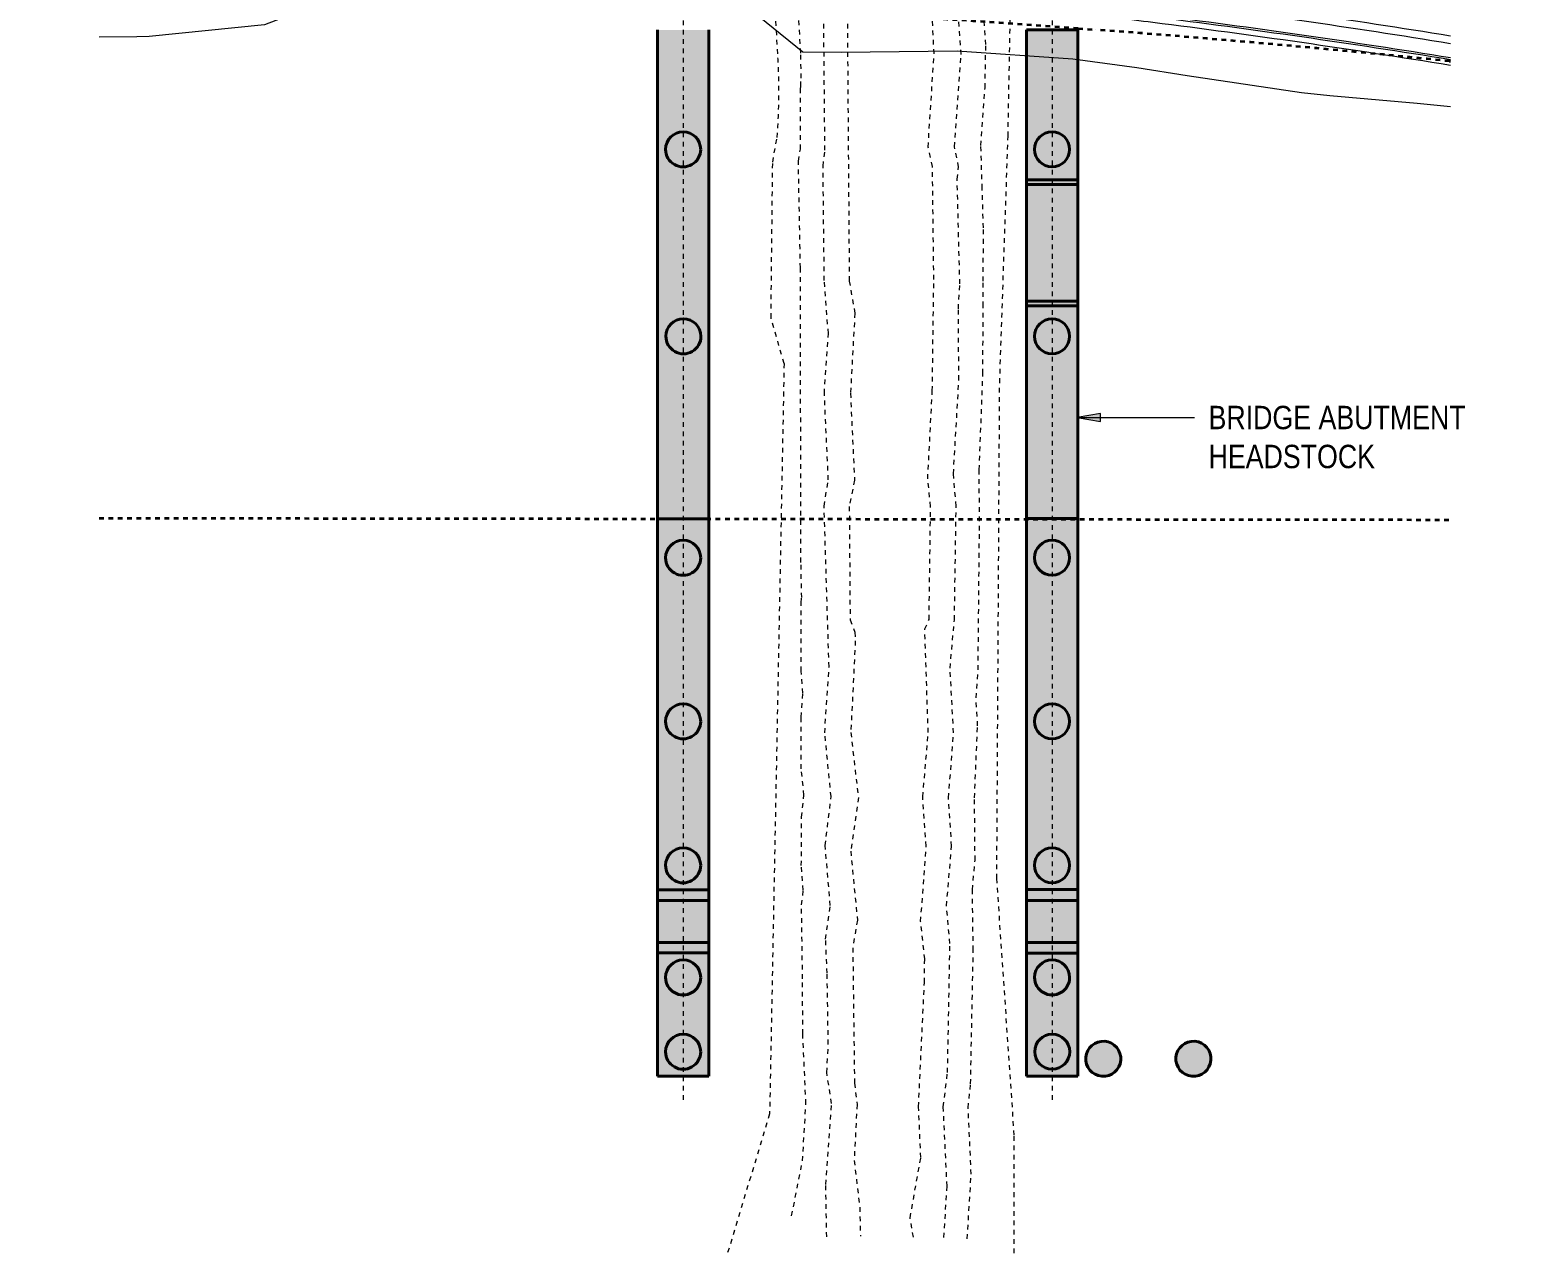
# Model space of a CAD drawing. Header units: metres. Extents: x 567 to 803, y 3 to 1697.
# Drawn here: x 566.93 to 598.96, y 1650.33 to 1676.5 of the extents above; entities that cross this region are included whole.
import ezdxf

# ---------------------------------------------------------------- set-up
doc = ezdxf.new("R2010")
doc.units = ezdxf.units.M
for name, pattern in [('ControlLine', [0.02, 0.0125, -0.0025, 0.0025, -0.0025]), ('IMPORT-LNMK-LaneLine3 _3_', [0.012, 0.003, -0.009]), ('JacobsDash', [0.0045, 0.003, -0.0015]), ('JacobsGridLine', [0.0145, 0.01, -0.001, 0.0025, -0.001])]:
    doc.linetypes.add(name, pattern=pattern)
for name, color, linetype, lineweight in [('BRIDGE-ABUTMENT-CONC', 7, 'Continuous', 40), ('D-BDGE', 7, 'Continuous', 13), ('D-BDGE-FNDN', 7, 'Continuous', 40), ('D-BDGE-FNDN-PILE-CONC', 7, 'Continuous', 40), ('D-ENHA-GEN-LINE-GRIDS', 7, 'Continuous', 9), ('D-ENHA-TEXT', 7, 'Continuous', 9)]:
    doc.layers.add(name, color=color, linetype=linetype, lineweight=lineweight)
doc.styles.add('Arial Narrow_1', font='ARIALN.TTF', dxfattribs={"height": 0.5})

# ---------------------------------------------------------------- blocks, each defined once
blk = doc.blocks.new('T2DPAA-T2D-PWA-RW-M2D-000002_ControlLinesMinor_rvt-1-DRG-2871033 - CONSTRUCTION SEQUENCE STAGE B3')
at = {"layer": 'D-BDGE', "color": 150, "linetype": 'ControlLine', "lineweight": 35, "true_color": 0x0080ff}
for p, q in [((589.369, 1676.531), (589.746, 1676.503)), ((597.318, 1675.829), (597.341, 1675.826)), ((568.408, 1666.053), (597.341, 1666.018))]:
    blk.add_line(p, q, dxfattribs=at)
for start, end in [(87.94356, 90.06282), (87.61589, 87.94356), (85.76961, 87.61589), (84.13687, 85.69242)]:
    blk.add_arc((568.715, 1397.294), 280, start, end, dxfattribs=at)
blk = doc.blocks.new('T2DPAA-T2D-C3S-TS-M2D-103201_dwg-40804935-DRG-2871033 - CONSTRUCTION SEQUENCE STAGE B3')
at = {"color": 9, "lineweight": 18, "true_color": 0xc3c3c3}
for p, q in [((156.348, 329.823), (157.037, 329.83)), ((156.308, 325.547), (169.353, 325.417)), ((156.308, 325.537), (169.354, 325.407)), ((156.305, 325.257), (169.378, 325.126)), ((156.305, 325.247), (169.379, 325.116)), ((156.305, 325.247), (169.379, 325.116)), ((169.353, 325.417), (170.96, 325.401)), ((169.354, 325.407), (170.961, 325.391)), ((170.96, 325.401), (177.367, 325.337)), ((170.961, 325.391), (177.368, 325.327)), ((169.378, 325.126), (170.985, 325.11)), ((169.379, 325.116), (170.986, 325.1)), ((169.379, 325.116), (170.986, 325.1)), ((170.985, 325.11), (177.392, 325.046)), ((170.986, 325.1), (177.392, 325.036)), ((170.986, 325.1), (177.392, 325.036)), ((169.404, 324.816), (171.012, 324.8)), ((171.012, 324.8), (177.418, 324.736)), ((169.935, 318.611), (171.542, 318.594))]:
    blk.add_line(p, q, dxfattribs=at)
at = {"color": 9, "linetype": 'IMPORT-LNMK-LaneLine3 _3_', "lineweight": 18, "true_color": 0xc3c3c3}
for p, q in [((159.041, 321.574), (160.644, 321.614)), ((169.67, 321.713), (171.277, 321.697))]:
    blk.add_line(p, q, dxfattribs=at)
at = {"color": 9, "lineweight": 18, "true_color": 0xc3c3c3, "flags": 128}
for points in [[(174.409, 331.357), (175.527, 331.151), (176.882, 331.042)], [(170.128, 329.709), (170.209, 329.708), (172.65, 329.538), (175.273, 329.197), (177.05, 329.073)], [(148.038, 328.773), (148.532, 328.807), (152.553, 329.086), (155.12, 329.263), (156.346, 329.323), (157.537, 329.335), (170.204, 329.208), (172.586, 329.042), (175.208, 328.701), (177.092, 328.569)], [(148.292, 325.785), (155.109, 326.263), (156.316, 326.324), (157.507, 326.335), (170.174, 326.209), (172.556, 326.042), (175.178, 325.701), (177.349, 325.549)], [(152.478, 324.946), (156.302, 324.947), (169.404, 324.816)], [(161.994, 318.549), (166.996, 318.64), (169.935, 318.611)], [(171.542, 318.594), (176.995, 318.54), (177.945, 318.53)], [(178.48, 312.235), (177.76, 312.247), (175.888, 312.252), (175.279, 312.261), (172.807, 312.417), (171.716, 312.498), (170.334, 312.566), (167.856, 312.528), (165.38, 312.287), (164.564, 312.225), (162.895, 313.364), (161.387, 312.856)], [(159.782, 312.853), (157.94, 312.783), (157.397, 312.783), (155.46, 312.682), (153.842, 312.225), (153.032, 311.833), (150.59, 311.373), (150.327, 311.346), (149.525, 311.27)], [(161.387, 312.856), (161.369, 312.849), (160.419, 312.878), (159.782, 312.853)]]:
    blk.add_lwpolyline(points, dxfattribs=at)
at = {"color": 9, "linetype": 'IMPORT-LNMK-LaneLine3 _3_', "lineweight": 18, "true_color": 0xc3c3c3, "flags": 128}
for points in [[(160.644, 321.614), (162.025, 321.649), (167.027, 321.74), (169.67, 321.713)], [(171.277, 321.697), (177.026, 321.64), (177.682, 321.633)], [(148.684, 321.165), (148.769, 321.169), (151.961, 321.329), (152.515, 321.353), (156.267, 321.498), (157.024, 321.523), (159.041, 321.574)]]:
    blk.add_lwpolyline(points, dxfattribs=at)
at = {"color": 9, "lineweight": 18, "true_color": 0xc3c3c3}
for centre, radius, start, end in [((154.429, 138.757), 186.8, 89.42383, 91.87438), ((154.429, 138.757), 186.79, 89.42383, 91.87422), ((154.429, 138.757), 186.51, 89.42382, 91.86974), ((154.429, 138.757), 186.5, 89.42382, 91.86958), ((154.429, 138.757), 186.5, 89.42382, 91.86958), ((154.429, 138.757), 186.2, 90.60064, 91.86472), ((168.47, -39.993), 358.6, 91.46474, 93.12088), ((168.47, -39.993), 358.6, 91.2086, 91.46474), ((168.47, -39.993), 358.6, 91.03467, 91.2086), ((164.973, 138.351), 180, 91.79876, 95.09622), ((164.973, 138.351), 180, 91.28859, 91.79876), ((164.973, 138.351), 180, 88.41116, 91.28859), ((164.973, 138.351), 180, 87.89837, 88.41116), ((164.973, 138.351), 180, 85.84951, 87.89837), ((164.973, 138.351), 176.4, 91.73638, 95.10113), ((164.973, 138.351), 176.4, 91.2157, 91.73638), ((164.973, 138.351), 176.4, 88.2784, 91.2157), ((164.973, 138.351), 176.4, 87.75501, 88.2784), ((164.973, 138.351), 176.4, 85.66414, 87.75501), ((164.973, 138.351), 175.9, 88.25954, 91.20534), ((164.973, 138.351), 175.9, 88.25952, 91.20535), ((164.973, 138.351), 175.9, 91.72749, 95.10182), ((164.973, 138.351), 175.9, 91.72751, 95.10182), ((164.973, 138.351), 175.74, 91.72465, 95.10205), ((164.973, 138.351), 175.9, 91.20534, 91.72749), ((164.973, 138.351), 175.9, 91.20535, 91.72751), ((164.973, 138.351), 175.74, 91.20203, 91.72465), ((164.973, 138.351), 175.74, 88.2535, 91.20203), ((164.973, 138.351), 175.9, 87.73461, 88.25954), ((164.973, 138.351), 175.9, 87.73464, 88.25952), ((164.973, 138.351), 175.74, 87.72809, 88.2535), ((164.973, 138.351), 175.9, 85.63778, 87.73461), ((164.973, 138.351), 175.9, 85.63778, 87.73464), ((164.973, 138.351), 175.74, 85.62934, 87.72809), ((164.973, 138.351), 175.439, 91.71927, 95.10247), ((164.973, 138.351), 175.4, 91.71858, 95.10253), ((164.973, 138.351), 175.439, 91.19575, 91.71927), ((164.973, 138.351), 175.4, 91.19493, 91.71858), ((164.973, 138.351), 175.439, 88.24206, 91.19575), ((164.973, 138.351), 175.4, 88.24053, 91.19493), ((164.973, 138.351), 175.28, 88.23598, 91.19242), ((164.973, 138.351), 175.439, 87.71575, 88.24206), ((164.973, 138.351), 175.4, 87.71416, 88.24053), ((164.973, 138.351), 175.439, 85.61338, 87.71575), ((164.973, 138.351), 175.4, 85.61128, 87.71416), ((164.973, 138.351), 175.28, 91.71642, 95.1027), ((164.973, 138.351), 175.28, 91.19242, 91.71642), ((164.973, 138.351), 175.28, 87.70919, 88.23598), ((164.973, 138.351), 175.28, 85.60489, 87.70919)]:
    blk.add_arc(centre, radius, start, end, dxfattribs=at)
blk = doc.blocks.new('T2DPAA-T2D-PWC-TS-M2D-100010_TempWorksDesign_rvt-1-DRG-2871033 - CONSTRUCTION SEQUENCE STAGE B3')
at = {"color": 9, "lineweight": 18, "true_color": 0xc3c3c3, "rotation": 355.1443168073812}
blk.add_blockref('T2DPAA-T2D-C3S-TS-M2D-103201_dwg-40804935-DRG-2871033 - CONSTRUCTION SEQUENCE STAGE B3', (393.072, 1378.848), dxfattribs=at)
blk = doc.blocks.new('01_SFO_FRP_Pile_CastInPlace_CS - CAST-IN-PLACE PILE - 0750-7668704-DRG-2871033 - CONSTRUCTION SEQUENCE STAGE B3')
at = {"layer": 'D-BDGE-FNDN-PILE-CONC'}
for start, end in [(90, 270), (90, 270), (270, 90), (270, 90)]:
    blk.add_arc((0, 0), 0.375, start, end, dxfattribs=at)

msp = doc.modelspace()

# ---------------------------------------------------------------- hatches: boundary and pattern name
at = {"layer": 'BRIDGE-ABUTMENT-CONC', "lineweight": 5, "true_color": 0xc0c0c0}
for points in [[(581.462, 1666.037), (581.461, 1676.499), (580.362, 1676.499), (580.362, 1666.037), (580.962, 1666.037)], [(588.262, 1666.043), (589.362, 1666.043), (589.362, 1676.498), (588.262, 1676.498), (588.262, 1666.796)], [(581.462, 1654.109), (581.462, 1666.037), (580.362, 1666.037), (580.362, 1654.109), (580.962, 1654.109)], [(588.262, 1654.108), (589.362, 1654.108), (589.362, 1666.043), (588.262, 1666.043), (588.262, 1655.813)]]:
    msp.add_hatch(color=9, dxfattribs=at).paths.add_polyline_path(points)
at = {"layer": 'BRIDGE-ABUTMENT-CONC', "true_color": 0xc0c0c0}
msp.add_hatch(color=9, dxfattribs=at).paths.add_polyline_path([(581.462, 1654.109), (581.462, 1654.109), (580.962, 1654.109)])
at = {"layer": 'D-BDGE-FNDN-PILE-CONC', "lineweight": 5, "true_color": 0xc0c0c0}
for points in [[(589.875, 1654.11), (589.94, 1654.11), (590.005, 1654.121), (590.066, 1654.144), (590.122, 1654.177), (590.172, 1654.219), (590.214, 1654.269), (590.247, 1654.326), (590.269, 1654.387), (590.28, 1654.452), (590.28, 1654.517), (590.269, 1654.581), (590.246, 1654.643), (590.213, 1654.699), (590.171, 1654.749), (590.121, 1654.791), (590.064, 1654.824), (590.003, 1654.846), (589.938, 1654.857), (589.873, 1654.857), (589.809, 1654.845), (589.747, 1654.823), (589.691, 1654.79), (589.641, 1654.748), (589.599, 1654.698), (589.566, 1654.641), (589.544, 1654.58), (589.533, 1654.515), (589.535, 1654.44), (589.545, 1654.385), (589.567, 1654.324), (589.6, 1654.268), (589.642, 1654.218), (589.692, 1654.176), (589.749, 1654.143), (589.81, 1654.121)], [(591.805, 1654.11), (591.87, 1654.11), (591.934, 1654.121), (591.996, 1654.144), (592.052, 1654.177), (592.102, 1654.219), (592.144, 1654.269), (592.177, 1654.326), (592.199, 1654.387), (592.21, 1654.452), (592.21, 1654.517), (592.198, 1654.581), (592.176, 1654.643), (592.143, 1654.699), (592.101, 1654.749), (592.051, 1654.791), (591.994, 1654.824), (591.933, 1654.846), (591.868, 1654.857), (591.803, 1654.857), (591.738, 1654.845), (591.677, 1654.823), (591.621, 1654.79), (591.571, 1654.748), (591.529, 1654.698), (591.496, 1654.641), (591.474, 1654.58), (591.463, 1654.515), (591.463, 1654.45), (591.474, 1654.385), (591.497, 1654.324), (591.53, 1654.268), (591.572, 1654.218), (591.622, 1654.176), (591.679, 1654.143), (591.74, 1654.121)]]:
    msp.add_hatch(color=9, dxfattribs=at).paths.add_polyline_path(points)
at = {"layer": 'D-ENHA-TEXT'}
msp.add_hatch(color=256, dxfattribs=at).paths.add_polyline_path([(589.349, 1668.205), (589.849, 1668.117), (589.849, 1668.293)])

# ---------------------------------------------------------------- linework, layer by layer
at = {"layer": 'BRIDGE-ABUTMENT-CONC'}
for p, q in [((580.362, 1676.499), (580.362, 1666.038)), ((580.362, 1666.038), (580.362, 1676.499)), ((581.462, 1666.037), (581.462, 1676.5)), ((581.462, 1676.5), (581.462, 1666.037)), ((588.262, 1673.292), (588.262, 1676.498)), ((588.762, 1676.498), (588.262, 1676.498)), ((588.262, 1676.498), (588.262, 1676.498)), ((588.262, 1676.498), (588.762, 1676.498)), ((588.262, 1666.043), (588.262, 1676.498)), ((589.362, 1676.498), (588.762, 1676.498)), ((588.762, 1676.498), (589.362, 1676.498)), ((589.362, 1676.497), (589.362, 1676.498)), ((589.362, 1676.498), (589.362, 1676.498)), ((589.362, 1676.498), (589.362, 1676.497)), ((589.362, 1673.292), (589.362, 1676.497)), ((589.362, 1676.497), (589.362, 1666.043)), ((589.362, 1673.292), (588.262, 1673.292)), ((588.262, 1673.292), (588.262, 1673.193)), ((588.262, 1673.193), (588.262, 1670.694)), ((588.262, 1673.193), (589.362, 1673.193)), ((589.362, 1673.193), (589.362, 1673.292)), ((589.362, 1670.694), (589.362, 1673.193)), ((588.262, 1670.694), (588.262, 1670.593)), ((588.262, 1670.694), (589.362, 1670.694)), ((588.262, 1666.043), (588.262, 1670.593)), ((588.262, 1670.593), (589.362, 1670.593)), ((589.362, 1670.593), (589.362, 1670.694)), ((589.362, 1666.043), (589.362, 1670.593)), ((580.362, 1666.038), (580.362, 1666.037)), ((580.362, 1666.037), (580.362, 1666.038)), ((580.362, 1666.037), (580.362, 1666.037)), ((580.362, 1666.037), (580.362, 1658.1)), ((581.462, 1666.037), (580.362, 1666.037)), ((580.362, 1666.037), (581.462, 1666.037)), ((580.362, 1654.11), (580.362, 1666.037)), ((580.362, 1666.037), (580.362, 1666.037)), ((580.362, 1666.037), (580.962, 1666.037)), ((580.962, 1666.037), (580.362, 1666.037)), ((580.962, 1666.037), (581.462, 1666.037)), ((581.462, 1666.037), (580.962, 1666.037)), ((581.462, 1666.037), (581.462, 1666.037)), ((581.462, 1658.1), (581.462, 1666.037)), ((581.462, 1666.037), (581.462, 1654.109)), ((581.462, 1666.037), (581.462, 1666.037)), ((588.262, 1658.104), (588.262, 1666.043)), ((588.762, 1666.043), (588.262, 1666.043)), ((588.262, 1666.043), (588.262, 1666.043)), ((588.262, 1666.043), (588.762, 1666.043)), ((588.262, 1654.108), (588.262, 1666.043)), ((588.262, 1666.043), (589.362, 1666.043)), ((588.262, 1666.043), (588.262, 1666.043)), ((589.362, 1666.043), (588.262, 1666.043)), ((589.362, 1666.043), (588.762, 1666.043)), ((588.762, 1666.043), (589.362, 1666.043)), ((589.362, 1666.042), (589.362, 1666.043)), ((589.362, 1666.043), (589.362, 1666.043)), ((589.362, 1666.043), (589.362, 1666.042)), ((589.362, 1666.043), (589.362, 1666.043)), ((589.362, 1658.104), (589.362, 1666.042)), ((589.362, 1666.042), (589.362, 1654.108)), ((580.362, 1658.1), (580.362, 1657.872)), ((581.462, 1658.1), (580.362, 1658.1)), ((581.462, 1657.872), (581.462, 1658.1)), ((589.362, 1658.104), (588.262, 1658.104)), ((588.262, 1658.104), (588.262, 1658.104)), ((588.262, 1658.104), (588.262, 1657.871)), ((588.262, 1658.104), (589.362, 1658.104)), ((589.362, 1657.871), (589.362, 1658.104)), ((589.362, 1658.104), (589.362, 1658.104)), ((580.362, 1657.872), (580.362, 1656.973)), ((581.462, 1657.872), (580.362, 1657.872)), ((581.462, 1656.973), (581.462, 1657.872)), ((588.262, 1657.871), (588.262, 1656.971)), ((588.262, 1657.871), (589.362, 1657.871)), ((589.362, 1656.971), (589.362, 1657.871)), ((580.362, 1656.973), (580.362, 1656.75)), ((581.462, 1656.973), (580.362, 1656.973)), ((581.462, 1656.75), (581.462, 1656.973)), ((588.262, 1656.971), (588.262, 1656.743)), ((588.262, 1656.971), (589.362, 1656.971)), ((589.362, 1656.743), (589.362, 1656.971)), ((580.362, 1656.75), (580.362, 1654.11)), ((580.362, 1656.75), (581.462, 1656.75)), ((581.462, 1654.109), (581.462, 1656.75)), ((588.262, 1654.109), (588.262, 1656.743)), ((588.262, 1656.743), (589.362, 1656.743)), ((588.262, 1656.743), (588.262, 1656.743)), ((589.362, 1656.743), (588.262, 1656.743)), ((589.362, 1654.109), (589.362, 1656.743)), ((589.362, 1656.743), (589.362, 1656.743)), ((580.362, 1654.11), (580.362, 1654.109)), ((580.362, 1654.109), (580.362, 1654.11)), ((580.362, 1654.109), (580.362, 1654.109)), ((580.362, 1654.109), (580.962, 1654.109)), ((580.962, 1654.109), (580.362, 1654.109)), ((580.962, 1654.109), (581.462, 1654.109)), ((581.462, 1654.109), (580.962, 1654.109)), ((581.462, 1654.109), (581.462, 1654.109)), ((588.262, 1654.109), (589.362, 1654.109)), ((588.262, 1654.108), (588.262, 1654.109)), ((589.362, 1654.108), (588.262, 1654.108)), ((589.362, 1654.109), (589.362, 1654.108))]:
    msp.add_line(p, q, dxfattribs=at)
at = {"layer": 'D-BDGE', "color": 8, "linetype": 'JacobsDash', "lineweight": 15, "true_color": 0x808080}
for p, q in [((584.398, 1680.826), (584.468, 1671.126)), ((587.868, 1674.223), (587.952, 1678.762)), ((582.937, 1675.985), (582.83, 1677.958)), ((583.947, 1673.927), (583.913, 1677.707)), ((586.285, 1675.986), (586.212, 1677.444)), ((583.432, 1675.999), (583.37, 1676.987)), ((586.863, 1675.971), (586.783, 1677.149)), ((587.392, 1676.185), (587.348, 1676.864)), ((583.437, 1675.465), (583.432, 1675.999)), ((586.156, 1673.99), (586.285, 1675.986)), ((587.375, 1675.261), (587.392, 1676.185)), ((586.721, 1673.997), (586.863, 1675.971)), ((583.429, 1675.295), (583.437, 1675.465)), ((583.421, 1675.23), (583.429, 1675.295)), ((583.421, 1673.945), (583.421, 1675.23)), ((587.286, 1674.024), (587.375, 1675.261)), ((582.829, 1673.669), (582.923, 1674.201)), ((587.689, 1668.946), (587.868, 1674.223)), ((583.38, 1673.691), (583.421, 1673.945)), ((583.907, 1673.585), (583.947, 1673.927)), ((586.25, 1673.575), (586.156, 1673.99)), ((586.81, 1673.566), (586.721, 1673.997)), ((587.316, 1673.104), (587.286, 1674.024)), ((582.793, 1670.339), (582.829, 1673.669)), ((583.421, 1671.411), (583.38, 1673.691)), ((583.933, 1671.14), (583.907, 1673.585)), ((586.279, 1671.155), (586.25, 1673.575)), ((586.778, 1673.308), (586.81, 1673.566)), ((586.836, 1671.068), (586.778, 1673.308)), ((587.34, 1672.265), (587.316, 1673.104)), ((587.338, 1671.125), (587.34, 1672.265)), ((583.435, 1665.106), (583.421, 1671.411)), ((584.021, 1670.003), (583.933, 1671.14)), ((584.468, 1671.126), (584.588, 1670.436)), ((586.246, 1668.776), (586.279, 1671.155)), ((586.804, 1670.529), (586.836, 1671.068)), ((587.334, 1670.585), (587.338, 1671.125)), ((587.33, 1669.145), (587.334, 1670.585)), ((583.073, 1669.358), (582.793, 1670.339)), ((584.588, 1670.436), (584.494, 1668.724)), ((586.815, 1669.009), (586.804, 1670.529)), ((583.935, 1668.721), (584.021, 1670.003)), ((583.073, 1669.358), (582.763, 1653.302)), ((586.699, 1667.003), (586.815, 1669.009)), ((587.251, 1667.086), (587.33, 1669.145)), ((587.627, 1658.341), (587.689, 1668.946)), ((584.02, 1666.873), (583.935, 1668.721)), ((584.494, 1668.724), (584.58, 1666.866)), ((586.149, 1666.893), (586.246, 1668.776)), ((587.256, 1665.786), (587.251, 1667.086)), ((583.93, 1666.31), (584.02, 1666.873)), ((584.58, 1666.866), (584.469, 1666.302)), ((586.21, 1666.301), (586.149, 1666.893)), ((586.757, 1666.305), (586.699, 1667.003)), ((584.035, 1662.867), (583.93, 1666.31)), ((584.469, 1666.302), (584.486, 1663.877)), ((586.176, 1663.881), (586.21, 1666.301)), ((586.72, 1663.875), (586.757, 1666.305)), ((587.226, 1662.806), (587.256, 1665.786)), ((583.45, 1664.352), (583.435, 1665.106)), ((583.441, 1664.241), (583.45, 1664.352)), ((583.441, 1662.776), (583.441, 1664.241)), ((584.486, 1663.877), (584.585, 1663.615)), ((586.086, 1663.681), (586.176, 1663.881)), ((586.626, 1662.84), (586.72, 1663.875)), ((584.585, 1663.615), (584.598, 1663.426)), ((586.159, 1661.462), (586.086, 1663.681)), ((584.598, 1663.426), (584.502, 1661.463)), ((583.943, 1661.46), (584.035, 1662.867)), ((583.474, 1662.308), (583.441, 1662.776)), ((586.702, 1661.457), (586.626, 1662.84)), ((587.183, 1662.208), (587.226, 1662.806)), ((583.437, 1661.794), (583.474, 1662.308)), ((587.216, 1661.609), (587.183, 1662.208)), ((583.442, 1660.686), (583.437, 1661.794)), ((587.15, 1660.07), (587.216, 1661.609)), ((584.08, 1660.092), (583.943, 1661.46)), ((584.502, 1661.463), (584.663, 1660.072)), ((586.043, 1660.087), (586.159, 1661.462)), ((586.594, 1660.066), (586.702, 1661.457)), ((583.498, 1660.124), (583.442, 1660.686)), ((583.447, 1659.651), (583.498, 1660.124)), ((583.953, 1659.044), (584.08, 1660.092)), ((584.663, 1660.072), (584.5, 1658.924)), ((586.114, 1659.029), (586.043, 1660.087)), ((586.66, 1659.033), (586.594, 1660.066)), ((587.162, 1658.73), (587.15, 1660.07)), ((583.442, 1658.616), (583.447, 1659.651)), ((584.063, 1657.764), (583.953, 1659.044)), ((585.997, 1657.418), (586.114, 1659.029)), ((586.55, 1657.758), (586.66, 1659.033)), ((584.5, 1658.924), (584.642, 1657.451)), ((587.105, 1658.098), (587.162, 1658.73)), ((583.485, 1658.088), (583.442, 1658.616)), ((583.446, 1657.776), (583.485, 1658.088)), ((587.123, 1656.808), (587.105, 1658.098)), ((588.001, 1652.851), (587.627, 1658.341)), ((583.468, 1656.191), (583.446, 1657.776)), ((583.963, 1657.041), (584.063, 1657.764)), ((586.624, 1656.951), (586.55, 1657.758)), ((584.642, 1657.451), (584.544, 1656.859)), ((586.084, 1656.618), (585.997, 1657.418)), ((583.994, 1656.312), (583.963, 1657.041)), ((584.544, 1656.859), (584.58, 1653.959)), ((586.573, 1654.192), (586.624, 1656.951)), ((587.066, 1653.948), (587.123, 1656.808)), ((586.078, 1656.118), (586.084, 1656.618)), ((583.473, 1655.016), (583.468, 1656.191)), ((584.02, 1654.792), (583.994, 1656.312)), ((585.952, 1653.451), (586.078, 1656.118)), ((583.541, 1653.517), (583.473, 1655.016)), ((583.987, 1654.188), (584.02, 1654.792)), ((584.09, 1653.526), (583.987, 1654.188)), ((584.58, 1653.959), (584.635, 1653.502)), ((586.482, 1653.457), (586.573, 1654.192)), ((587.014, 1653.431), (587.066, 1653.948)), ((582.763, 1653.302), (581.862, 1650.325)), ((583.467, 1652.3), (583.541, 1653.517)), ((583.965, 1651.79), (584.09, 1653.526)), ((584.635, 1653.502), (584.573, 1652.304)), ((586.001, 1652.372), (585.952, 1653.451)), ((586.563, 1651.759), (586.482, 1653.457)), ((587.079, 1652.013), (587.014, 1653.431)), ((587.997, 1650.325), (588.001, 1652.851)), ((583.235, 1651.122), (583.467, 1652.3)), ((584.573, 1652.304), (584.692, 1651.311)), ((585.77, 1651.078), (586.001, 1652.372)), ((586.994, 1650.63), (587.079, 1652.013)), ((583.986, 1650.671), (583.965, 1651.79)), ((586.495, 1650.661), (586.563, 1651.759)), ((584.692, 1651.311), (584.707, 1650.684)), ((585.843, 1650.664), (585.77, 1651.078))]:
    msp.add_line(p, q, dxfattribs=at)
msp.add_arc((570.317, 1675.19), 12.645, 355.5103, 3.6053, dxfattribs=at)
at = {"layer": 'D-BDGE-FNDN-PILE-CONC'}
for centre, start, end in [((588.812, 1673.943), 0, 180), ((588.812, 1673.943), 0, 180), ((588.812, 1673.943), 180, 0), ((588.812, 1673.943), 180, 0), ((589.907, 1654.483), 85.1443, 265.1443), ((589.907, 1654.483), 85.1443, 265.1443), ((589.907, 1654.483), 265.1443, 85.1443), ((589.907, 1654.483), 265.1443, 85.1443), ((591.836, 1654.483), 85.1443, 265.1443), ((591.836, 1654.483), 85.1443, 265.1443), ((591.836, 1654.483), 265.1443, 85.1443), ((591.836, 1654.483), 265.1443, 85.1443)]:
    msp.add_arc(centre, 0.375, start, end, dxfattribs=at)
at = {"layer": 'D-ENHA-GEN-LINE-GRIDS', "linetype": 'JacobsGridLine', "lineweight": 18}
for p, q in [((580.912, 1690.904), (580.912, 1653.545)), ((588.812, 1690.904), (588.812, 1653.545))]:
    msp.add_line(p, q, dxfattribs=at)
at = {"layer": 'D-ENHA-TEXT'}
for p, q in [((589.849, 1668.293), (589.349, 1668.205)), ((589.849, 1668.117), (589.849, 1668.293)), ((589.349, 1668.205), (589.849, 1668.117)), ((589.349, 1668.205), (591.861, 1668.205))]:
    msp.add_line(p, q, dxfattribs=at)

# ---------------------------------------------------------------- block references
at = {"lineweight": 5}
for name in ['T2DPAA-T2D-PWC-TS-M2D-100010_TempWorksDesign_rvt-1-DRG-2871033 - CONSTRUCTION SEQUENCE STAGE B3', 'T2DPAA-T2D-PWA-RW-M2D-000002_ControlLinesMinor_rvt-1-DRG-2871033 - CONSTRUCTION SEQUENCE STAGE B3']:
    msp.add_blockref(name, (0, 0), dxfattribs=at)
at = {"layer": 'D-BDGE-FNDN'}
for p, rotation in [((580.912, 1673.943), 269.9999999999975), ((580.918, 1669.943), 269.999999999998), ((588.812, 1669.943), 89.99999999999821), ((580.912, 1665.203), 269.9999999999975), ((588.812, 1665.203), 90.01206985291385), ((580.912, 1661.703), 269.999999999998), ((588.812, 1661.703), 90.00000000000094), ((580.912, 1658.623), 269.999999999998), ((588.812, 1658.623), 90.00000000000037), ((580.912, 1656.223), 269.9999999999975), ((588.812, 1656.223), 269.9999999999961), ((580.912, 1654.633), 269.999999999998), ((588.813, 1654.633), 89.99999999999761)]:
    msp.add_blockref('01_SFO_FRP_Pile_CastInPlace_CS - CAST-IN-PLACE PILE - 0750-7668704-DRG-2871033 - CONSTRUCTION SEQUENCE STAGE B3', p, dxfattribs=dict(at, rotation=rotation))

# ---------------------------------------------------------------- next in the draw order: texts
at = {"layer": 'D-ENHA-TEXT', "char_height": 0.5, "attachment_point": 1, "style": 'Arial Narrow_1', "bg_fill": 3, "box_fill_scale": 1, "bg_fill_color": 256, "bg_fill_true_color": 13158600, "bg_fill_transparency": 0}
for s, insert in [('BRIDGE ABUTMENT ', (592.161, 1668.455)), ('HEADSTOCK', (592.161, 1667.621))]:
    msp.add_mtext(s, dxfattribs=dict(at, insert=insert))

doc.saveas('drawing.dxf')
